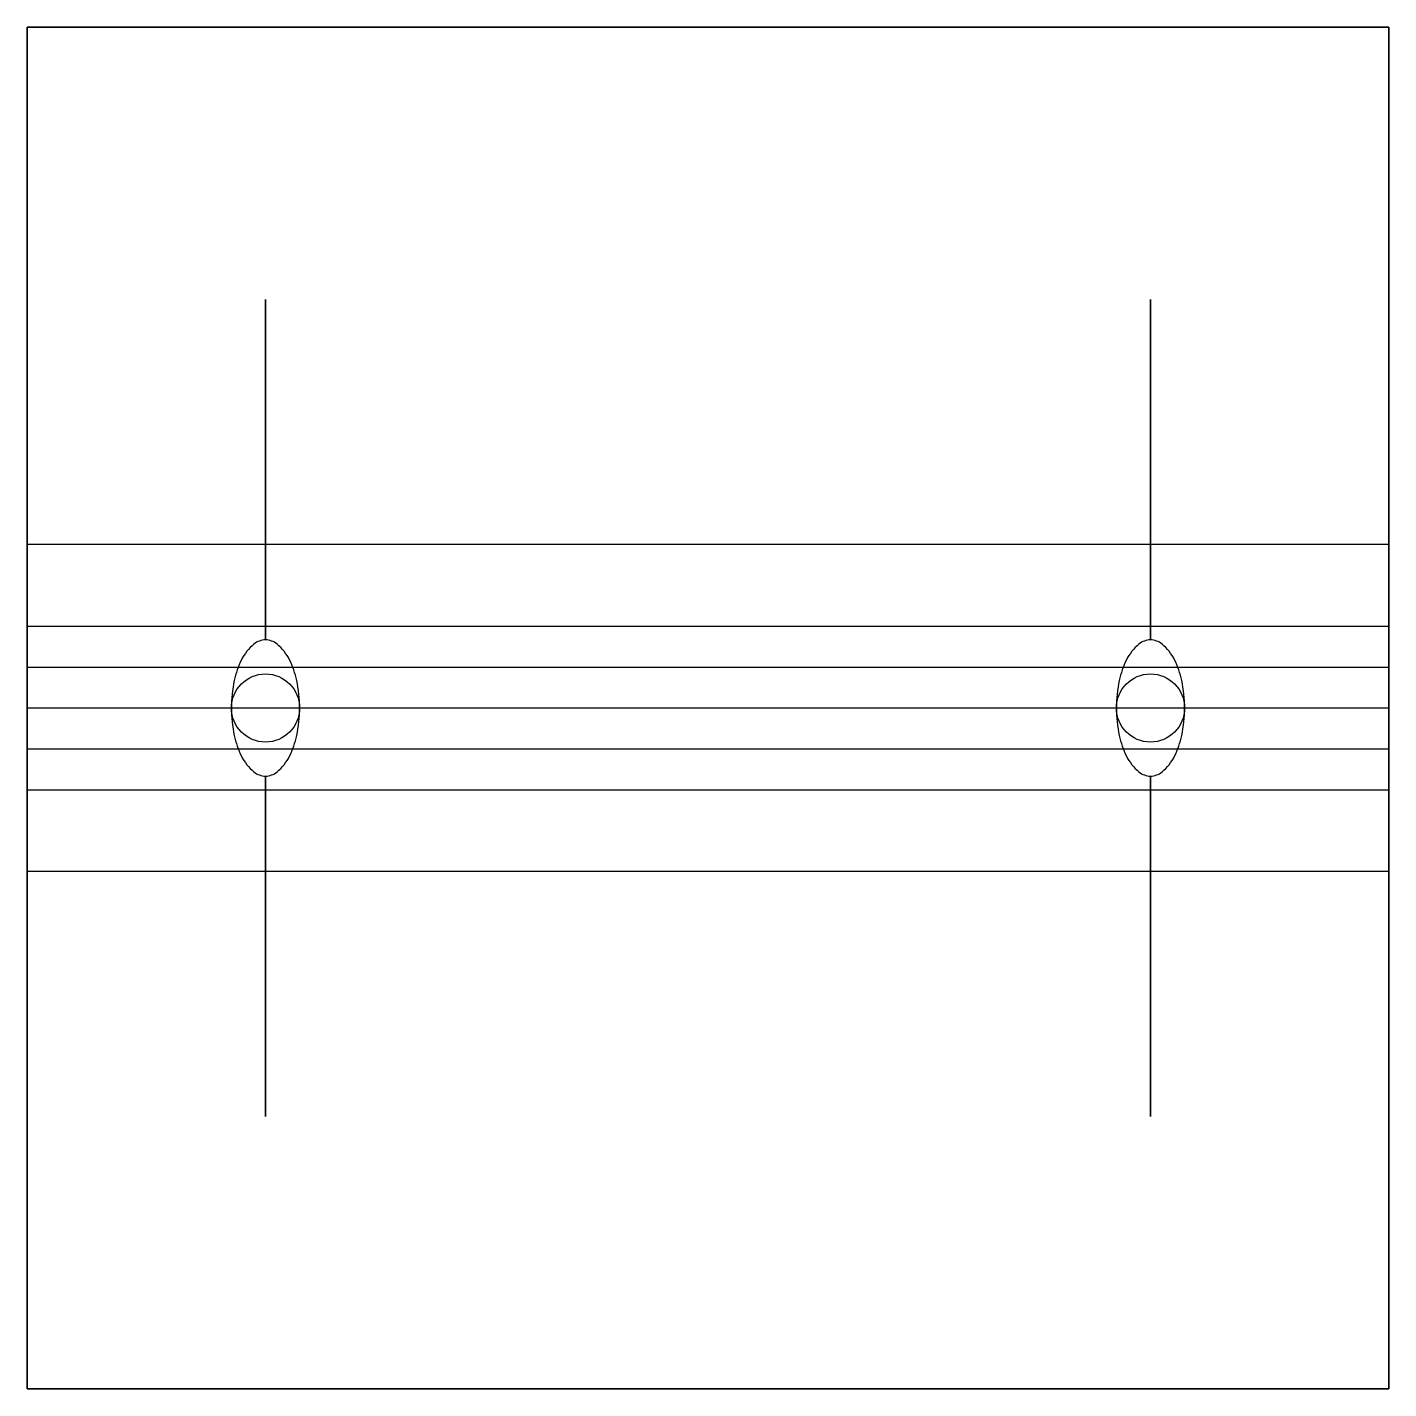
# Model space of a CAD drawing. Extents: x 0 to 0.0254, y 0 to 0.0254.
import ezdxf

# ---------------------------------------------------------------- set-up
doc = ezdxf.new("R2010")
doc.units = 0
doc.layers.get('0').update_dxf_attribs({"linetype": 'CONTINUOUS'})

msp = doc.modelspace()

# ---------------------------------------------------------------- linework, layer by layer
at = {"color": 0, "linetype": 'BYBLOCK'}
for points in [[(0.004445, 0.01143, 0.174705), (0.00466, 0.011508, 0.104203), (0.004894, 0.011802, 0.064948), (0.005027, 0.012186, 0.051099), (0.00508, 0.0127, 0.051099), (0.005027, 0.013214, 0.064948), (0.004894, 0.013598, 0.104203), (0.00466, 0.013892, 0.174705), (0.004445, 0.01397, 0.174705), (0.00423, 0.013892, 0.104203), (0.003996, 0.013598, 0.064948), (0.003863, 0.013214, 0.051099), (0.00381, 0.0127, 0.051099), (0.003863, 0.012186, 0.064948), (0.003996, 0.011802, 0.104203), (0.00423, 0.011508, 0.174705)], [(0.020955, 0.01143, 0.174705), (0.02117, 0.011508, 0.104203), (0.021404, 0.011802, 0.064948), (0.021537, 0.012186, 0.051099), (0.02159, 0.0127, 0.051099), (0.021537, 0.013214, 0.064948), (0.021404, 0.013598, 0.104203), (0.02117, 0.013892, 0.174705), (0.020955, 0.01397, 0.174705), (0.02074, 0.013892, 0.104203), (0.020506, 0.013598, 0.064948), (0.020373, 0.013214, 0.051099), (0.02032, 0.0127, 0.051099), (0.020373, 0.012186, 0.064948), (0.020506, 0.011802, 0.104203), (0.02074, 0.011508, 0.174705)]]:
    msp.add_lwpolyline(points, format="xyb", close=True, dxfattribs=at)
for centre in [(0.004445, 0.0127, 0.013462), (0.020955, 0.0127, 0.013462)]:
    msp.add_circle(centre, 0.000635, dxfattribs=at)
for points in [[(0, 0, 0.01016), (0.0254, 0, 0.01016), (0.0254, 0.0254, 0.01016), (0, 0.0254, 0.01016)], [(0.0254, 0.0254, 0.01016), (0, 0.0254, 0.01016), (0, 0.0254, 0.013462), (0.0254, 0.0254, 0.013462)], [(0, 0.0254, 0.013462), (0.0254, 0.0254, 0.013462), (0.0254, 0, 0.013462), (0, 0, 0.013462)], [(0, 0.0254, 0.01016), (0, 0.0254, 0.013462), (0, 0, 0.013462), (0, 0, 0.01016)], [(0.0254, 0, 0.01016), (0.0254, 0, 0.013462), (0.0254, 0.0254, 0.013462), (0.0254, 0.0254, 0.01016)], [(0.004445, 0.01397, 0.00762), (0.004445, 0.01397, 0.01016), (0.004445, 0.02032, 0.01016)], [(0.020955, 0.01397, 0.00762), (0.020955, 0.01397, 0.01016), (0.020955, 0.02032, 0.01016)], [(0, 0.015748, 0.016002), (0, 0.013462, 0.016002), (0, 0.0127, 0.0254), (0, 0.014224, 0.025146)], [(0, 0.013462, 0.016002), (0.0254, 0.013462, 0.016002), (0.0254, 0.015748, 0.016002), (0, 0.015748, 0.016002)], [(0.0254, 0.015748, 0.016002), (0, 0.015748, 0.016002), (0, 0.014224, 0.025146), (0.0254, 0.014224, 0.025146)], [(0.0254, 0.015748, 0.016002), (0.0254, 0.013462, 0.016002), (0.0254, 0.0127, 0.0254), (0.0254, 0.014224, 0.025146)], [(0, 0.014224, 0.025146), (0.0254, 0.014224, 0.025146), (0.0254, 0.0127, 0.0254), (0, 0.0127, 0.0254)], [(0.0254, 0.0127, 0.0254), (0, 0.0127, 0.0254), (0, 0.013462, 0.016002), (0.0254, 0.013462, 0.016002)], [(0, 0.011176, 0.025146), (0.0254, 0.011176, 0.025146), (0.0254, 0.0127, 0.0254), (0, 0.0127, 0.0254)], [(0.0254, 0.0127, 0.0254), (0, 0.0127, 0.0254), (0, 0.011938, 0.016002), (0.0254, 0.011938, 0.016002)], [(0, 0.009652, 0.016002), (0, 0.011938, 0.016002), (0, 0.0127, 0.0254), (0, 0.011176, 0.025146)], [(0.0254, 0.009652, 0.016002), (0.0254, 0.011938, 0.016002), (0.0254, 0.0127, 0.0254), (0.0254, 0.011176, 0.025146)], [(0, 0.011938, 0.016002), (0.0254, 0.011938, 0.016002), (0.0254, 0.009652, 0.016002), (0, 0.009652, 0.016002)], [(0.004445, 0.01143, 0.00762), (0.004445, 0.01143, 0.01016), (0.004445, 0.00508, 0.01016)], [(0.020955, 0.01143, 0.00762), (0.020955, 0.01143, 0.01016), (0.020955, 0.00508, 0.01016)], [(0.0254, 0.009652, 0.016002), (0, 0.009652, 0.016002), (0, 0.011176, 0.025146), (0.0254, 0.011176, 0.025146)], [(0.0254, 0, 0.013462), (0, 0, 0.013462), (0, 0, 0.01016), (0.0254, 0, 0.01016)]]:
    msp.add_3dface(points, dxfattribs=at)

doc.saveas('drawing.dxf')
